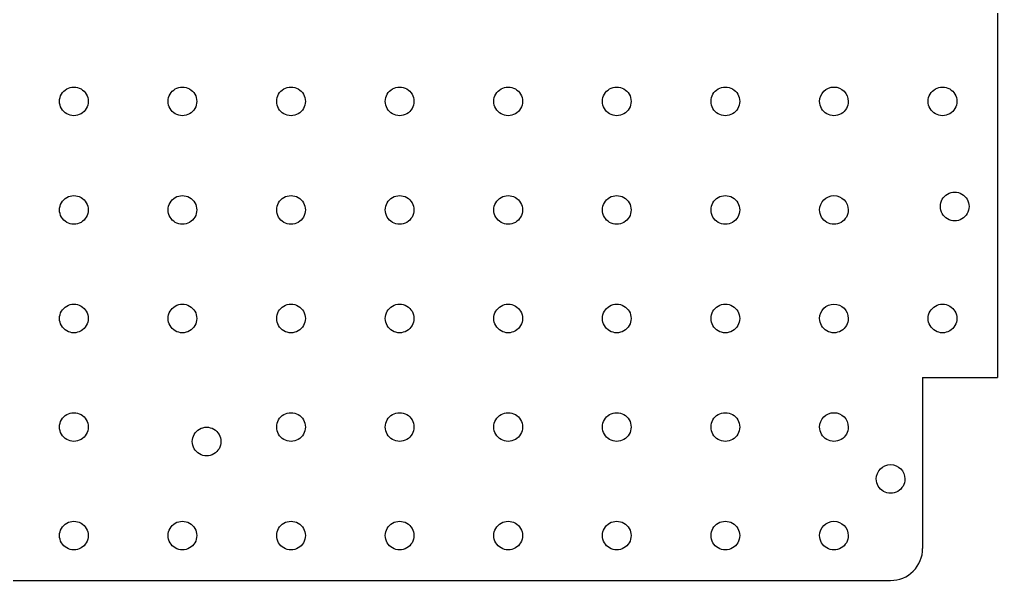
# Model space of a CAD drawing. Extents: x 3 to 186, y -110 to 0.
# Drawn here: x 94.9 to 186.4, y -110.1 to -57.6 of the extents above; entities that cross this region are included whole.
import ezdxf

# ---------------------------------------------------------------- set-up
doc = ezdxf.new("R2010")
doc.units = 0
doc.layers.get('0').update_dxf_attribs({"linetype": 'CONTINUOUS'})

msp = doc.modelspace()

# ---------------------------------------------------------------- linework, layer by layer
at = {"color": 7}
for p, q in [((186.411177, -19.088398), (186.411177, -91.089709)), ((101.333808, -65.249044), (101.333808, -65.249044)), ((111.493799, -65.249044), (111.493799, -65.249044)), ((121.653789, -65.249044), (121.653789, -65.249044)), ((131.81378, -65.249044), (131.81378, -65.249044)), ((141.97377, -65.249044), (141.97377, -65.249044)), ((152.13376, -65.249044), (152.13376, -65.249044)), ((162.293751, -65.249044), (162.293751, -65.249044)), ((172.453741, -65.249044), (172.453741, -65.249044)), ((182.613731, -65.249044), (182.613731, -65.249044)), ((101.333808, -75.409034), (101.333808, -75.409034)), ((111.493799, -75.409034), (111.493799, -75.409034)), ((121.653789, -75.409034), (121.653789, -75.409034)), ((131.81378, -75.409034), (131.81378, -75.409034)), ((141.97377, -75.409034), (141.97377, -75.409034)), ((152.13376, -75.409034), (152.13376, -75.409034)), ((162.293751, -75.409034), (162.293751, -75.409034)), ((172.453741, -75.409034), (172.453741, -75.409034)), ((183.75419, -75.088995), (183.75419, -75.088995)), ((101.333808, -85.56903), (101.333808, -85.56903)), ((111.493799, -85.56903), (111.493799, -85.56903)), ((121.653789, -85.56903), (121.653789, -85.56903)), ((131.81378, -85.56903), (131.81378, -85.56903)), ((141.97377, -85.56903), (141.97377, -85.56903)), ((152.13376, -85.56903), (152.13376, -85.56903)), ((162.293751, -85.56903), (162.293751, -85.56903)), ((172.453741, -85.56903), (172.453741, -85.56903)), ((182.613731, -85.56903), (182.613731, -85.56903)), ((179.410944, -91.089709), (179.410944, -107.089154)), ((179.410944, -91.089709), (186.411177, -91.089709)), ((101.333808, -95.72902), (101.333808, -95.72902)), ((121.653789, -95.72902), (121.653789, -95.72902)), ((131.81378, -95.72902), (131.81378, -95.72902)), ((141.97377, -95.72902), (141.97377, -95.72902)), ((152.13376, -95.72902), (152.13376, -95.72902)), ((162.293751, -95.72902), (162.293751, -95.72902)), ((172.453741, -95.72902), (172.453741, -95.72902)), ((113.754397, -97.089189), (113.754397, -97.089189)), ((177.754716, -100.588036), (177.754716, -100.588036)), ((101.333808, -105.88901), (101.333808, -105.88901)), ((111.493799, -105.88901), (111.493799, -105.88901)), ((121.653789, -105.88901), (121.653789, -105.88901)), ((131.81378, -105.88901), (131.81378, -105.88901)), ((141.97377, -105.88901), (141.97377, -105.88901)), ((152.13376, -105.88901), (152.13376, -105.88901)), ((162.293751, -105.88901), (162.293751, -105.88901)), ((172.453741, -105.88901), (172.453741, -105.88901)), ((13.411941, -110.088891), (176.411207, -110.088891))]:
    msp.add_line(p, q, dxfattribs=at)
for points in [[(99.32045, -64.086631), (99.73574, -63.846864), (100.247399, -63.846864), (100.662689, -64.086631)], [(109.48044, -64.086631), (109.89573, -63.846864), (110.407389, -63.846864), (110.822679, -64.086631)], [(119.64043, -64.086631), (120.055721, -63.846864), (120.567379, -63.846864), (120.98267, -64.086631)], [(129.800421, -64.086631), (130.215711, -63.846864), (130.72737, -63.846864), (131.14266, -64.086631)], [(139.960411, -64.086631), (140.375701, -63.846864), (140.88736, -63.846864), (141.30265, -64.086631)], [(150.120402, -64.086631), (150.535692, -63.846864), (151.04735, -63.846864), (151.462641, -64.086631)], [(160.280392, -64.086631), (160.695682, -63.846864), (161.207341, -63.846864), (161.622631, -64.086631)], [(169.769263, -65.249044), (169.769263, -64.507746), (170.370204, -63.906806), (171.111502, -63.906806)], [(171.111502, -63.906806), (171.8528, -63.906806), (172.453741, -64.507746), (172.453741, -65.249044)], [(180.600373, -64.086631), (181.015663, -63.846864), (181.527321, -63.846864), (181.942612, -64.086631)], [(98.64933, -65.249044), (98.64933, -64.769508), (98.90516, -64.326399), (99.32045, -64.086631)], [(100.662689, -64.086631), (101.077979, -64.326399), (101.333808, -64.769508), (101.333808, -65.249044)], [(108.809321, -65.249044), (108.809321, -64.769508), (109.06515, -64.326399), (109.48044, -64.086631)], [(110.822679, -64.086631), (111.237969, -64.326399), (111.493799, -64.769508), (111.493799, -65.249044)], [(118.969311, -65.249044), (118.969311, -64.769508), (119.22514, -64.326399), (119.64043, -64.086631)], [(120.98267, -64.086631), (121.39796, -64.326399), (121.653789, -64.769508), (121.653789, -65.249044)], [(129.129301, -65.249044), (129.129301, -64.769508), (129.385131, -64.326399), (129.800421, -64.086631)], [(131.14266, -64.086631), (131.55795, -64.326399), (131.81378, -64.769508), (131.81378, -65.249044)], [(139.289292, -65.249044), (139.289292, -64.769508), (139.545121, -64.326399), (139.960411, -64.086631)], [(141.30265, -64.086631), (141.717941, -64.326399), (141.97377, -64.769508), (141.97377, -65.249044)], [(149.449282, -65.249044), (149.449282, -64.769508), (149.705111, -64.326399), (150.120402, -64.086631)], [(151.462641, -64.086631), (151.877931, -64.326399), (152.13376, -64.769508), (152.13376, -65.249044)], [(159.609272, -65.249044), (159.609272, -64.769508), (159.865102, -64.326399), (160.280392, -64.086631)], [(161.622631, -64.086631), (162.037921, -64.326399), (162.293751, -64.769508), (162.293751, -65.249044)], [(179.929253, -65.249044), (179.929253, -64.769508), (180.185082, -64.326399), (180.600373, -64.086631)], [(181.942612, -64.086631), (182.357902, -64.326399), (182.613731, -64.769508), (182.613731, -65.249044)], [(99.32045, -66.411457), (98.90516, -66.171689), (98.64933, -65.72858), (98.64933, -65.249044)], [(101.333808, -65.249044), (101.333808, -65.72858), (101.077979, -66.171689), (100.662689, -66.411457)], [(109.48044, -66.411457), (109.06515, -66.171689), (108.809321, -65.72858), (108.809321, -65.249044)], [(111.493799, -65.249044), (111.493799, -65.72858), (111.237969, -66.171689), (110.822679, -66.411457)], [(119.64043, -66.411457), (119.22514, -66.171689), (118.969311, -65.72858), (118.969311, -65.249044)], [(121.653789, -65.249044), (121.653789, -65.72858), (121.39796, -66.171689), (120.98267, -66.411457)], [(129.800421, -66.411457), (129.385131, -66.171689), (129.129301, -65.72858), (129.129301, -65.249044)], [(131.81378, -65.249044), (131.81378, -65.72858), (131.55795, -66.171689), (131.14266, -66.411457)], [(139.960411, -66.411457), (139.545121, -66.171689), (139.289292, -65.72858), (139.289292, -65.249044)], [(141.97377, -65.249044), (141.97377, -65.72858), (141.717941, -66.171689), (141.30265, -66.411457)], [(150.120402, -66.411457), (149.705111, -66.171689), (149.449282, -65.72858), (149.449282, -65.249044)], [(152.13376, -65.249044), (152.13376, -65.72858), (151.877931, -66.171689), (151.462641, -66.411457)], [(160.280392, -66.411457), (159.865102, -66.171689), (159.609272, -65.72858), (159.609272, -65.249044)], [(162.293751, -65.249044), (162.293751, -65.72858), (162.037921, -66.171689), (161.622631, -66.411457)], [(170.440382, -66.411457), (170.025092, -66.171689), (169.769263, -65.72858), (169.769263, -65.249044)], [(172.453741, -65.249044), (172.453741, -65.72858), (172.197912, -66.171689), (171.782621, -66.411457)], [(180.600373, -66.411457), (180.185082, -66.171689), (179.929253, -65.72858), (179.929253, -65.249044)], [(182.613731, -65.249044), (182.613731, -65.72858), (182.357902, -66.171689), (181.942612, -66.411457)], [(100.662689, -66.411457), (100.247399, -66.651224), (99.73574, -66.651224), (99.32045, -66.411457)], [(110.822679, -66.411457), (110.407389, -66.651224), (109.89573, -66.651224), (109.48044, -66.411457)], [(120.98267, -66.411457), (120.567379, -66.651224), (120.055721, -66.651224), (119.64043, -66.411457)], [(131.14266, -66.411457), (130.72737, -66.651224), (130.215711, -66.651224), (129.800421, -66.411457)], [(141.30265, -66.411457), (140.88736, -66.651224), (140.375701, -66.651224), (139.960411, -66.411457)], [(151.462641, -66.411457), (151.04735, -66.651224), (150.535692, -66.651224), (150.120402, -66.411457)], [(161.622631, -66.411457), (161.207341, -66.651224), (160.695682, -66.651224), (160.280392, -66.411457)], [(171.782621, -66.411457), (171.367331, -66.651224), (170.855672, -66.651224), (170.440382, -66.411457)], [(181.942612, -66.411457), (181.527321, -66.651224), (181.015663, -66.651224), (180.600373, -66.411457)], [(99.32045, -74.246622), (99.73574, -74.006854), (100.247399, -74.006854), (100.662689, -74.246622)], [(109.48044, -74.246622), (109.89573, -74.006854), (110.407389, -74.006854), (110.822679, -74.246622)], [(119.64043, -74.246622), (120.055721, -74.006854), (120.567379, -74.006854), (120.98267, -74.246622)], [(129.800421, -74.246622), (130.215711, -74.006854), (130.72737, -74.006854), (131.14266, -74.246622)], [(139.960411, -74.246622), (140.375701, -74.006854), (140.88736, -74.006854), (141.30265, -74.246622)], [(150.120402, -74.246622), (150.535692, -74.006854), (151.04735, -74.006854), (151.462641, -74.246622)], [(160.280392, -74.246622), (160.695682, -74.006854), (161.207341, -74.006854), (161.622631, -74.246622)], [(169.769263, -75.409034), (169.769263, -74.667737), (170.370204, -74.066796), (171.111502, -74.066796)], [(171.111502, -74.066796), (171.8528, -74.066796), (172.453741, -74.667737), (172.453741, -75.409034)], [(181.069712, -75.088995), (181.069712, -74.609459), (181.325541, -74.16635), (181.740831, -73.926582)], [(181.740831, -73.926582), (182.156122, -73.686814), (182.66778, -73.686814), (183.083071, -73.926582)], [(183.083071, -73.926582), (183.498361, -74.16635), (183.75419, -74.609459), (183.75419, -75.088995)], [(98.64933, -75.409034), (98.64933, -74.929499), (98.90516, -74.48639), (99.32045, -74.246622)], [(100.662689, -74.246622), (101.077979, -74.48639), (101.333808, -74.929499), (101.333808, -75.409034)], [(108.809321, -75.409034), (108.809321, -74.929499), (109.06515, -74.48639), (109.48044, -74.246622)], [(110.822679, -74.246622), (111.237969, -74.48639), (111.493799, -74.929499), (111.493799, -75.409034)], [(118.969311, -75.409034), (118.969311, -74.929499), (119.22514, -74.48639), (119.64043, -74.246622)], [(120.98267, -74.246622), (121.39796, -74.48639), (121.653789, -74.929499), (121.653789, -75.409034)], [(129.129301, -75.409034), (129.129301, -74.929499), (129.385131, -74.48639), (129.800421, -74.246622)], [(131.14266, -74.246622), (131.55795, -74.48639), (131.81378, -74.929499), (131.81378, -75.409034)], [(139.289292, -75.409034), (139.289292, -74.929499), (139.545121, -74.48639), (139.960411, -74.246622)], [(141.30265, -74.246622), (141.717941, -74.48639), (141.97377, -74.929499), (141.97377, -75.409034)], [(149.449282, -75.409034), (149.449282, -74.929499), (149.705111, -74.48639), (150.120402, -74.246622)], [(151.462641, -74.246622), (151.877931, -74.48639), (152.13376, -74.929499), (152.13376, -75.409034)], [(159.609272, -75.409034), (159.609272, -74.929499), (159.865102, -74.48639), (160.280392, -74.246622)], [(161.622631, -74.246622), (162.037921, -74.48639), (162.293751, -74.929499), (162.293751, -75.409034)], [(99.32045, -76.571447), (98.90516, -76.331679), (98.64933, -75.88857), (98.64933, -75.409034)], [(101.333808, -75.409034), (101.333808, -75.88857), (101.077979, -76.331679), (100.662689, -76.571447)], [(109.48044, -76.571447), (109.06515, -76.331679), (108.809321, -75.88857), (108.809321, -75.409034)], [(111.493799, -75.409034), (111.493799, -75.88857), (111.237969, -76.331679), (110.822679, -76.571447)], [(119.64043, -76.571447), (119.22514, -76.331679), (118.969311, -75.88857), (118.969311, -75.409034)], [(121.653789, -75.409034), (121.653789, -75.88857), (121.39796, -76.331679), (120.98267, -76.571447)], [(129.800421, -76.571447), (129.385131, -76.331679), (129.129301, -75.88857), (129.129301, -75.409034)], [(131.81378, -75.409034), (131.81378, -75.88857), (131.55795, -76.331679), (131.14266, -76.571447)], [(139.960411, -76.571447), (139.545121, -76.331679), (139.289292, -75.88857), (139.289292, -75.409034)], [(141.97377, -75.409034), (141.97377, -75.88857), (141.717941, -76.331679), (141.30265, -76.571447)], [(150.120402, -76.571447), (149.705111, -76.331679), (149.449282, -75.88857), (149.449282, -75.409034)], [(152.13376, -75.409034), (152.13376, -75.88857), (151.877931, -76.331679), (151.462641, -76.571447)], [(160.280392, -76.571447), (159.865102, -76.331679), (159.609272, -75.88857), (159.609272, -75.409034)], [(162.293751, -75.409034), (162.293751, -75.88857), (162.037921, -76.331679), (161.622631, -76.571447)], [(170.440382, -76.571447), (170.025092, -76.331679), (169.769263, -75.88857), (169.769263, -75.409034)], [(172.453741, -75.409034), (172.453741, -75.88857), (172.197912, -76.331679), (171.782621, -76.571447)], [(181.740831, -76.251407), (181.325541, -76.011639), (181.069712, -75.56853), (181.069712, -75.088995)], [(183.75419, -75.088995), (183.75419, -75.56853), (183.498361, -76.011639), (183.083071, -76.251407)], [(100.662689, -76.571447), (100.247399, -76.811215), (99.73574, -76.811215), (99.32045, -76.571447)], [(110.822679, -76.571447), (110.407389, -76.811215), (109.89573, -76.811215), (109.48044, -76.571447)], [(120.98267, -76.571447), (120.567379, -76.811215), (120.055721, -76.811215), (119.64043, -76.571447)], [(131.14266, -76.571447), (130.72737, -76.811215), (130.215711, -76.811215), (129.800421, -76.571447)], [(141.30265, -76.571447), (140.88736, -76.811215), (140.375701, -76.811215), (139.960411, -76.571447)], [(151.462641, -76.571447), (151.04735, -76.811215), (150.535692, -76.811215), (150.120402, -76.571447)], [(161.622631, -76.571447), (161.207341, -76.811215), (160.695682, -76.811215), (160.280392, -76.571447)], [(171.782621, -76.571447), (171.367331, -76.811215), (170.855672, -76.811215), (170.440382, -76.571447)], [(183.083071, -76.251407), (182.66778, -76.491175), (182.156122, -76.491175), (181.740831, -76.251407)], [(99.32045, -84.406617), (99.73574, -84.166849), (100.247399, -84.166849), (100.662689, -84.406617)], [(109.48044, -84.406617), (109.89573, -84.166849), (110.407389, -84.166849), (110.822679, -84.406617)], [(119.64043, -84.406617), (120.055721, -84.166849), (120.567379, -84.166849), (120.98267, -84.406617)], [(129.800421, -84.406617), (130.215711, -84.166849), (130.72737, -84.166849), (131.14266, -84.406617)], [(139.960411, -84.406617), (140.375701, -84.166849), (140.88736, -84.166849), (141.30265, -84.406617)], [(150.120402, -84.406617), (150.535692, -84.166849), (151.04735, -84.166849), (151.462641, -84.406617)], [(160.280392, -84.406617), (160.695682, -84.166849), (161.207341, -84.166849), (161.622631, -84.406617)], [(180.600373, -84.406617), (181.015663, -84.166849), (181.527321, -84.166849), (181.942612, -84.406617)], [(98.64933, -85.56903), (98.64933, -85.089494), (98.90516, -84.646385), (99.32045, -84.406617)], [(100.662689, -84.406617), (101.077979, -84.646385), (101.333808, -85.089494), (101.333808, -85.56903)], [(108.809321, -85.56903), (108.809321, -85.089494), (109.06515, -84.646385), (109.48044, -84.406617)], [(110.822679, -84.406617), (111.237969, -84.646385), (111.493799, -85.089494), (111.493799, -85.56903)], [(118.969311, -85.56903), (118.969311, -85.089494), (119.22514, -84.646385), (119.64043, -84.406617)], [(120.98267, -84.406617), (121.39796, -84.646385), (121.653789, -85.089494), (121.653789, -85.56903)], [(129.129301, -85.56903), (129.129301, -85.089494), (129.385131, -84.646385), (129.800421, -84.406617)], [(131.14266, -84.406617), (131.55795, -84.646385), (131.81378, -85.089494), (131.81378, -85.56903)], [(139.289292, -85.56903), (139.289292, -85.089494), (139.545121, -84.646385), (139.960411, -84.406617)], [(141.30265, -84.406617), (141.717941, -84.646385), (141.97377, -85.089494), (141.97377, -85.56903)], [(149.449282, -85.56903), (149.449282, -85.089494), (149.705111, -84.646385), (150.120402, -84.406617)], [(151.462641, -84.406617), (151.877931, -84.646385), (152.13376, -85.089494), (152.13376, -85.56903)], [(159.609272, -85.56903), (159.609272, -85.089494), (159.865102, -84.646385), (160.280392, -84.406617)], [(161.622631, -84.406617), (162.037921, -84.646385), (162.293751, -85.089494), (162.293751, -85.56903)], [(169.769263, -85.56903), (169.769263, -84.827732), (170.370204, -84.226792), (171.111502, -84.226792)], [(171.111502, -84.226792), (171.8528, -84.226792), (172.453741, -84.827732), (172.453741, -85.56903)], [(179.929253, -85.56903), (179.929253, -85.089494), (180.185082, -84.646385), (180.600373, -84.406617)], [(181.942612, -84.406617), (182.357902, -84.646385), (182.613731, -85.089494), (182.613731, -85.56903)], [(99.32045, -86.731442), (98.90516, -86.491675), (98.64933, -86.048565), (98.64933, -85.56903)], [(101.333808, -85.56903), (101.333808, -86.048565), (101.077979, -86.491675), (100.662689, -86.731442)], [(109.48044, -86.731442), (109.06515, -86.491675), (108.809321, -86.048565), (108.809321, -85.56903)], [(111.493799, -85.56903), (111.493799, -86.048565), (111.237969, -86.491675), (110.822679, -86.731442)], [(119.64043, -86.731442), (119.22514, -86.491675), (118.969311, -86.048565), (118.969311, -85.56903)], [(121.653789, -85.56903), (121.653789, -86.048565), (121.39796, -86.491675), (120.98267, -86.731442)], [(129.800421, -86.731442), (129.385131, -86.491675), (129.129301, -86.048565), (129.129301, -85.56903)], [(131.81378, -85.56903), (131.81378, -86.048565), (131.55795, -86.491675), (131.14266, -86.731442)], [(139.960411, -86.731442), (139.545121, -86.491675), (139.289292, -86.048565), (139.289292, -85.56903)], [(141.97377, -85.56903), (141.97377, -86.048565), (141.717941, -86.491675), (141.30265, -86.731442)], [(150.120402, -86.731442), (149.705111, -86.491675), (149.449282, -86.048565), (149.449282, -85.56903)], [(152.13376, -85.56903), (152.13376, -86.048565), (151.877931, -86.491675), (151.462641, -86.731442)], [(160.280392, -86.731442), (159.865102, -86.491675), (159.609272, -86.048565), (159.609272, -85.56903)], [(162.293751, -85.56903), (162.293751, -86.048565), (162.037921, -86.491675), (161.622631, -86.731442)], [(170.440382, -86.731442), (170.025092, -86.491675), (169.769263, -86.048565), (169.769263, -85.56903)], [(172.453741, -85.56903), (172.453741, -86.048565), (172.197912, -86.491675), (171.782621, -86.731442)], [(180.600373, -86.731442), (180.185082, -86.491675), (179.929253, -86.048565), (179.929253, -85.56903)], [(182.613731, -85.56903), (182.613731, -86.048565), (182.357902, -86.491675), (181.942612, -86.731442)], [(100.662689, -86.731442), (100.247399, -86.97121), (99.73574, -86.97121), (99.32045, -86.731442)], [(110.822679, -86.731442), (110.407389, -86.97121), (109.89573, -86.97121), (109.48044, -86.731442)], [(120.98267, -86.731442), (120.567379, -86.97121), (120.055721, -86.97121), (119.64043, -86.731442)], [(131.14266, -86.731442), (130.72737, -86.97121), (130.215711, -86.97121), (129.800421, -86.731442)], [(141.30265, -86.731442), (140.88736, -86.97121), (140.375701, -86.97121), (139.960411, -86.731442)], [(151.462641, -86.731442), (151.04735, -86.97121), (150.535692, -86.97121), (150.120402, -86.731442)], [(161.622631, -86.731442), (161.207341, -86.97121), (160.695682, -86.97121), (160.280392, -86.731442)], [(171.782621, -86.731442), (171.367331, -86.97121), (170.855672, -86.97121), (170.440382, -86.731442)], [(181.942612, -86.731442), (181.527321, -86.97121), (181.015663, -86.97121), (180.600373, -86.731442)], [(98.64933, -95.72902), (98.64933, -95.249484), (98.90516, -94.806375), (99.32045, -94.566607)], [(99.32045, -94.566607), (99.73574, -94.32684), (100.247399, -94.32684), (100.662689, -94.566607)], [(100.662689, -94.566607), (101.077979, -94.806375), (101.333808, -95.249484), (101.333808, -95.72902)], [(118.969311, -95.72902), (118.969311, -95.249484), (119.22514, -94.806375), (119.64043, -94.566607)], [(119.64043, -94.566607), (120.055721, -94.32684), (120.567379, -94.32684), (120.98267, -94.566607)], [(120.98267, -94.566607), (121.39796, -94.806375), (121.653789, -95.249484), (121.653789, -95.72902)], [(129.129301, -95.72902), (129.129301, -95.249484), (129.385131, -94.806375), (129.800421, -94.566607)], [(129.800421, -94.566607), (130.215711, -94.32684), (130.72737, -94.32684), (131.14266, -94.566607)], [(131.14266, -94.566607), (131.55795, -94.806375), (131.81378, -95.249484), (131.81378, -95.72902)], [(139.289292, -95.72902), (139.289292, -95.249484), (139.545121, -94.806375), (139.960411, -94.566607)], [(139.960411, -94.566607), (140.375701, -94.32684), (140.88736, -94.32684), (141.30265, -94.566607)], [(141.30265, -94.566607), (141.717941, -94.806375), (141.97377, -95.249484), (141.97377, -95.72902)], [(149.449282, -95.72902), (149.449282, -95.249484), (149.705111, -94.806375), (150.120402, -94.566607)], [(150.120402, -94.566607), (150.535692, -94.32684), (151.04735, -94.32684), (151.462641, -94.566607)], [(151.462641, -94.566607), (151.877931, -94.806375), (152.13376, -95.249484), (152.13376, -95.72902)], [(159.609272, -95.72902), (159.609272, -95.249484), (159.865102, -94.806375), (160.280392, -94.566607)], [(160.280392, -94.566607), (160.695682, -94.32684), (161.207341, -94.32684), (161.622631, -94.566607)], [(161.622631, -94.566607), (162.037921, -94.806375), (162.293751, -95.249484), (162.293751, -95.72902)], [(169.769263, -95.72902), (169.769263, -94.987722), (170.370204, -94.386782), (171.111502, -94.386782)], [(171.111502, -94.386782), (171.8528, -94.386782), (172.453741, -94.987722), (172.453741, -95.72902)], [(99.32045, -96.891433), (98.90516, -96.651665), (98.64933, -96.208556), (98.64933, -95.72902)], [(101.333808, -95.72902), (101.333808, -96.208556), (101.077979, -96.651665), (100.662689, -96.891433)], [(111.069918, -97.089189), (111.069918, -96.609653), (111.325748, -96.166544), (111.741038, -95.926776)], [(111.741038, -95.926776), (112.156328, -95.687008), (112.667987, -95.687008), (113.083277, -95.926776)], [(113.083277, -95.926776), (113.498567, -96.166544), (113.754397, -96.609653), (113.754397, -97.089189)], [(119.64043, -96.891433), (119.22514, -96.651665), (118.969311, -96.208556), (118.969311, -95.72902)], [(121.653789, -95.72902), (121.653789, -96.208556), (121.39796, -96.651665), (120.98267, -96.891433)], [(129.800421, -96.891433), (129.385131, -96.651665), (129.129301, -96.208556), (129.129301, -95.72902)], [(131.81378, -95.72902), (131.81378, -96.208556), (131.55795, -96.651665), (131.14266, -96.891433)], [(139.960411, -96.891433), (139.545121, -96.651665), (139.289292, -96.208556), (139.289292, -95.72902)], [(141.97377, -95.72902), (141.97377, -96.208556), (141.717941, -96.651665), (141.30265, -96.891433)], [(150.120402, -96.891433), (149.705111, -96.651665), (149.449282, -96.208556), (149.449282, -95.72902)], [(152.13376, -95.72902), (152.13376, -96.208556), (151.877931, -96.651665), (151.462641, -96.891433)], [(160.280392, -96.891433), (159.865102, -96.651665), (159.609272, -96.208556), (159.609272, -95.72902)], [(162.293751, -95.72902), (162.293751, -96.208556), (162.037921, -96.651665), (161.622631, -96.891433)], [(170.440382, -96.891433), (170.025092, -96.651665), (169.769263, -96.208556), (169.769263, -95.72902)], [(172.453741, -95.72902), (172.453741, -96.208556), (172.197912, -96.651665), (171.782621, -96.891433)], [(100.662689, -96.891433), (100.247399, -97.131201), (99.73574, -97.131201), (99.32045, -96.891433)], [(120.98267, -96.891433), (120.567379, -97.131201), (120.055721, -97.131201), (119.64043, -96.891433)], [(131.14266, -96.891433), (130.72737, -97.131201), (130.215711, -97.131201), (129.800421, -96.891433)], [(141.30265, -96.891433), (140.88736, -97.131201), (140.375701, -97.131201), (139.960411, -96.891433)], [(151.462641, -96.891433), (151.04735, -97.131201), (150.535692, -97.131201), (150.120402, -96.891433)], [(161.622631, -96.891433), (161.207341, -97.131201), (160.695682, -97.131201), (160.280392, -96.891433)], [(171.782621, -96.891433), (171.367331, -97.131201), (170.855672, -97.131201), (170.440382, -96.891433)], [(111.741038, -98.251601), (111.325748, -98.011834), (111.069918, -97.568724), (111.069918, -97.089189)], [(113.754397, -97.089189), (113.754397, -97.568724), (113.498567, -98.011834), (113.083277, -98.251601)], [(113.083277, -98.251601), (112.667987, -98.491369), (112.156328, -98.491369), (111.741038, -98.251601)], [(175.070238, -100.588036), (175.070238, -99.846738), (175.671179, -99.245797), (176.412477, -99.245797)], [(176.412477, -99.245797), (177.153775, -99.245797), (177.754716, -99.846738), (177.754716, -100.588036)], [(175.741357, -101.750448), (175.326067, -101.51068), (175.070238, -101.067571), (175.070238, -100.588036)], [(177.754716, -100.588036), (177.754716, -101.067571), (177.498887, -101.51068), (177.083596, -101.750448)], [(177.083596, -101.750448), (176.668306, -101.990216), (176.156647, -101.990216), (175.741357, -101.750448)], [(98.64933, -105.88901), (98.64933, -105.409475), (98.90516, -104.966366), (99.32045, -104.726598)], [(99.32045, -104.726598), (99.73574, -104.48683), (100.247399, -104.48683), (100.662689, -104.726598)], [(100.662689, -104.726598), (101.077979, -104.966366), (101.333808, -105.409475), (101.333808, -105.88901)], [(108.809321, -105.88901), (108.809321, -105.409475), (109.06515, -104.966366), (109.48044, -104.726598)], [(109.48044, -104.726598), (109.89573, -104.48683), (110.407389, -104.48683), (110.822679, -104.726598)], [(110.822679, -104.726598), (111.237969, -104.966366), (111.493799, -105.409475), (111.493799, -105.88901)], [(118.969311, -105.88901), (118.969311, -105.409475), (119.22514, -104.966366), (119.64043, -104.726598)], [(119.64043, -104.726598), (120.055721, -104.48683), (120.567379, -104.48683), (120.98267, -104.726598)], [(120.98267, -104.726598), (121.39796, -104.966366), (121.653789, -105.409475), (121.653789, -105.88901)], [(129.129301, -105.88901), (129.129301, -105.409475), (129.385131, -104.966366), (129.800421, -104.726598)], [(129.800421, -104.726598), (130.215711, -104.48683), (130.72737, -104.48683), (131.14266, -104.726598)], [(131.14266, -104.726598), (131.55795, -104.966366), (131.81378, -105.409475), (131.81378, -105.88901)], [(139.289292, -105.88901), (139.289292, -105.409475), (139.545121, -104.966366), (139.960411, -104.726598)], [(139.960411, -104.726598), (140.375701, -104.48683), (140.88736, -104.48683), (141.30265, -104.726598)], [(141.30265, -104.726598), (141.717941, -104.966366), (141.97377, -105.409475), (141.97377, -105.88901)], [(149.449282, -105.88901), (149.449282, -105.409475), (149.705111, -104.966366), (150.120402, -104.726598)], [(150.120402, -104.726598), (150.535692, -104.48683), (151.04735, -104.48683), (151.462641, -104.726598)], [(151.462641, -104.726598), (151.877931, -104.966366), (152.13376, -105.409475), (152.13376, -105.88901)], [(159.609272, -105.88901), (159.609272, -105.409475), (159.865102, -104.966366), (160.280392, -104.726598)], [(160.280392, -104.726598), (160.695682, -104.48683), (161.207341, -104.48683), (161.622631, -104.726598)], [(161.622631, -104.726598), (162.037921, -104.966366), (162.293751, -105.409475), (162.293751, -105.88901)], [(169.769263, -105.88901), (169.769263, -105.147713), (170.370204, -104.546772), (171.111502, -104.546772)], [(171.111502, -104.546772), (171.8528, -104.546772), (172.453741, -105.147713), (172.453741, -105.88901)], [(99.32045, -107.051423), (98.90516, -106.811655), (98.64933, -106.368546), (98.64933, -105.88901)], [(101.333808, -105.88901), (101.333808, -106.368546), (101.077979, -106.811655), (100.662689, -107.051423)], [(109.48044, -107.051423), (109.06515, -106.811655), (108.809321, -106.368546), (108.809321, -105.88901)], [(111.493799, -105.88901), (111.493799, -106.368546), (111.237969, -106.811655), (110.822679, -107.051423)], [(119.64043, -107.051423), (119.22514, -106.811655), (118.969311, -106.368546), (118.969311, -105.88901)], [(121.653789, -105.88901), (121.653789, -106.368546), (121.39796, -106.811655), (120.98267, -107.051423)], [(129.800421, -107.051423), (129.385131, -106.811655), (129.129301, -106.368546), (129.129301, -105.88901)], [(131.81378, -105.88901), (131.81378, -106.368546), (131.55795, -106.811655), (131.14266, -107.051423)], [(139.960411, -107.051423), (139.545121, -106.811655), (139.289292, -106.368546), (139.289292, -105.88901)], [(141.97377, -105.88901), (141.97377, -106.368546), (141.717941, -106.811655), (141.30265, -107.051423)], [(150.120402, -107.051423), (149.705111, -106.811655), (149.449282, -106.368546), (149.449282, -105.88901)], [(152.13376, -105.88901), (152.13376, -106.368546), (151.877931, -106.811655), (151.462641, -107.051423)], [(160.280392, -107.051423), (159.865102, -106.811655), (159.609272, -106.368546), (159.609272, -105.88901)], [(162.293751, -105.88901), (162.293751, -106.368546), (162.037921, -106.811655), (161.622631, -107.051423)], [(170.440382, -107.051423), (170.025092, -106.811655), (169.769263, -106.368546), (169.769263, -105.88901)], [(172.453741, -105.88901), (172.453741, -106.368546), (172.197912, -106.811655), (171.782621, -107.051423)], [(100.662689, -107.051423), (100.247399, -107.291191), (99.73574, -107.291191), (99.32045, -107.051423)], [(110.822679, -107.051423), (110.407389, -107.291191), (109.89573, -107.291191), (109.48044, -107.051423)], [(120.98267, -107.051423), (120.567379, -107.291191), (120.055721, -107.291191), (119.64043, -107.051423)], [(131.14266, -107.051423), (130.72737, -107.291191), (130.215711, -107.291191), (129.800421, -107.051423)], [(141.30265, -107.051423), (140.88736, -107.291191), (140.375701, -107.291191), (139.960411, -107.051423)], [(151.462641, -107.051423), (151.04735, -107.291191), (150.535692, -107.291191), (150.120402, -107.051423)], [(161.622631, -107.051423), (161.207341, -107.291191), (160.695682, -107.291191), (160.280392, -107.051423)], [(171.782621, -107.051423), (171.367331, -107.291191), (170.855672, -107.291191), (170.440382, -107.051423)], [(178.534045, -109.211738), (179.096652, -108.649131), (179.412722, -107.886071), (179.412722, -107.090424)], [(176.412731, -110.090415), (177.208378, -110.090415), (177.971437, -109.774346), (178.534045, -109.211738)]]:
    msp.add_open_spline(points, degree=3, dxfattribs=at)

doc.saveas('drawing.dxf')
